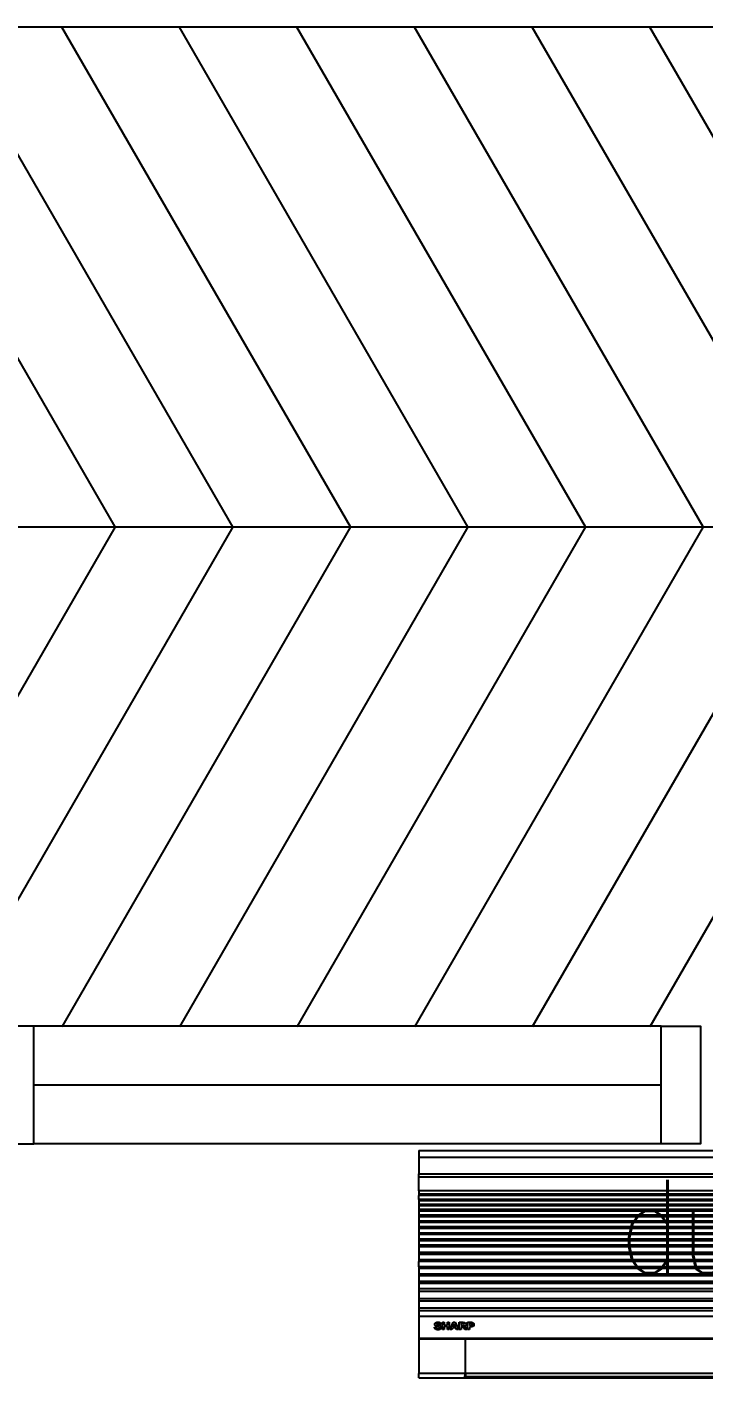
# Model space of a CAD drawing. Header units: inches. Extents: x -106706990 to 300603, y -86718466 to 1728185.
# Drawn here: x 57276 to 58140, y 40607 to 42329 of the extents above; entities that cross this region are included whole.
import ezdxf
from ezdxf.enums import TextEntityAlignment as Align

# ---------------------------------------------------------------- set-up
doc = ezdxf.new("R2010")
doc.units = ezdxf.units.IN
doc.header["$MEASUREMENT"] = 0
for name, color, linetype in [('A-PTILE', 8, 'Continuous'), ('A-RAIL', 2, 'Continuous'), ('A-ROOMSYM', 3, 'Continuous'), ('A-WIN', 9, 'Continuous'), ('Edges', 7, 'Continuous')]:
    doc.layers.add(name, color=color, linetype=linetype)
doc.styles.add('style1', font='romans.shx', dxfattribs={"height": 750})

# ---------------------------------------------------------------- blocks, each defined once
blk = doc.blocks.new('A$C04C40081')
at = {"layer": 'A-WIN', "color": 8}
for p, q in [((850, 150), (50, 150)), ((850, 75), (50, 75)), ((850, 0), (50, 0))]:
    blk.add_line(p, q, dxfattribs=at)
at = {"layer": 'A-WIN', "color": 8, "linetype": 'Continuous'}
for points in [[(50, 150), (0, 150), (0, 0), (50, 0)], [(850, 150), (900, 150), (900, 0), (850, 0)]]:
    blk.add_lwpolyline(points, close=True, dxfattribs=at)
blk = doc.blocks.new('air con')
at = {"layer": 'Edges'}
for p, q in [((71.4, 41.9), (152.4, 41.9)), ((71.4, 41.9), (71.4, 41.09)), ((71.4, 41.09), (152.4, 41.09)), ((71.4, 41.09), (71.4, 39.12)), ((71.4, 39.12), (152.4, 39.12)), ((71.4, 38.72), (71.4, 39.12)), ((152.4, 38.72), (71.4, 38.72)), ((71.4, 37.09), (71.4, 38.72)), ((71.4, 37.09), (71.4, 36.7)), ((152.4, 37.09), (71.4, 37.09)), ((152.4, 36.7), (71.4, 36.7)), ((71.4, 36.7), (71.4, 36.54)), ((152.4, 36.54), (71.4, 36.54)), ((71.4, 36.08), (71.4, 36.54)), ((152.4, 36.08), (71.4, 36.08)), ((71.4, 36.08), (71.4, 35.91)), ((152.4, 35.91), (71.4, 35.91)), ((71.4, 35.91), (71.4, 35.49)), ((71.4, 35.49), (71.4, 35.34)), ((152.4, 35.49), (71.4, 35.49)), ((152.4, 35.34), (71.4, 35.34)), ((71.4, 35.34), (71.4, 34.88)), ((152.4, 34.88), (71.4, 34.88)), ((71.4, 34.88), (71.4, 34.71)), ((152.4, 34.71), (71.4, 34.71)), ((71.4, 34.71), (71.4, 34.21)), ((152.4, 34.21), (71.4, 34.21)), ((71.4, 34.21), (71.4, 34.02)), ((71.4, 34.02), (71.4, 33.51)), ((152.4, 34.02), (71.4, 34.02)), ((152.4, 33.51), (71.4, 33.51)), ((71.4, 33.51), (71.4, 33.33)), ((152.4, 33.33), (71.4, 33.33)), ((71.4, 33.33), (71.4, 32.83)), ((152.4, 32.83), (71.4, 32.83)), ((71.4, 32.83), (71.4, 32.62)), ((152.4, 32.62), (71.4, 32.62)), ((71.4, 32.62), (71.4, 32.1)), ((152.4, 32.1), (71.4, 32.1)), ((71.4, 32.1), (71.4, 31.91)), ((152.4, 31.91), (71.4, 31.91)), ((71.4, 31.91), (71.4, 31.38)), ((152.4, 31.38), (71.4, 31.38)), ((71.4, 31.38), (71.4, 31.19)), ((152.4, 31.19), (71.4, 31.19)), ((71.4, 31.19), (71.4, 30.65)), ((152.4, 30.65), (71.4, 30.65)), ((71.4, 30.65), (71.4, 30.44)), ((152.4, 30.44), (71.4, 30.44)), ((71.4, 30.44), (71.4, 29.79)), ((152.4, 29.79), (71.4, 29.79)), ((71.4, 29.79), (71.4, 29.56)), ((71.4, 29.56), (71.4, 28.93)), ((152.4, 29.56), (71.4, 29.56)), ((152.4, 28.93), (71.4, 28.93)), ((71.4, 28.93), (71.4, 28.71)), ((152.4, 28.71), (71.4, 28.71)), ((71.4, 28.09), (71.4, 28.71)), ((152.4, 28.09), (71.4, 28.09)), ((71.4, 28.09), (71.4, 27.87)), ((71.4, 27.87), (71.4, 27.23)), ((152.4, 27.87), (71.4, 27.87)), ((152.4, 27.23), (71.4, 27.23)), ((71.4, 27.23), (71.4, 27.02)), ((71.4, 27.02), (71.4, 26.35)), ((152.4, 27.02), (71.4, 27.02)), ((152.4, 26.35), (71.4, 26.35)), ((71.4, 26.35), (71.4, 26.12)), ((152.4, 26.12), (71.4, 26.12)), ((71.4, 26.12), (71.4, 25.47)), ((152.4, 25.47), (71.4, 25.47)), ((71.4, 25.47), (71.4, 25.16)), ((152.4, 25.16), (71.4, 25.16)), ((71.4, 25.16), (71.4, 24.3)), ((152.4, 24.3), (71.4, 24.3)), ((71.4, 24.3), (71.4, 24)), ((152.4, 24), (71.4, 24)), ((71.4, 24), (71.4, 23.18)), ((71.4, 23.18), (71.4, 22.88)), ((152.4, 23.18), (71.4, 23.18)), ((152.4, 22.88), (71.4, 22.88)), ((71.4, 22.88), (71.4, 22.21)), ((152.4, 22.21), (71.4, 22.21)), ((71.4, 22.21), (71.4, 19.57)), ((73.25, 20.92), (73.44, 20.94)), ((73.26, 20.85), (73.25, 20.92)), ((73.29, 20.79), (73.26, 20.85)), ((73.28, 21.28), (73.29, 21.35)), ((73.29, 21.23), (73.28, 21.28)), ((73.29, 21.35), (73.33, 21.41)), ((73.31, 21.19), (73.29, 21.23)), ((73.33, 21.14), (73.31, 21.19)), ((73.33, 21.41), (73.38, 21.46)), ((73.37, 21.11), (73.33, 21.14)), ((73.41, 21.08), (73.37, 21.11)), ((73.38, 21.46), (73.45, 21.49)), ((73.46, 21.06), (73.41, 21.08)), ((73.44, 20.94), (73.47, 20.86)), ((73.45, 21.49), (73.54, 21.52)), ((73.6, 21.02), (73.46, 21.06)), ((73.48, 21.32), (73.47, 21.29)), ((73.47, 21.29), (73.48, 21.26)), ((73.47, 20.86), (73.51, 20.81)), ((73.5, 21.35), (73.48, 21.32)), ((73.48, 21.26), (73.5, 21.24)), ((73.56, 21.37), (73.5, 21.35)), ((73.5, 21.24), (73.57, 21.21)), ((73.54, 21.52), (73.64, 21.52)), ((73.64, 21.38), (73.56, 21.37)), ((73.57, 21.21), (73.68, 21.18)), ((73.76, 20.98), (73.6, 21.02)), ((73.64, 21.52), (73.73, 21.52)), ((73.71, 21.37), (73.64, 21.38)), ((73.68, 21.18), (73.81, 21.15)), ((73.77, 21.35), (73.71, 21.37)), ((73.73, 21.52), (73.8, 21.51)), ((73.8, 20.96), (73.76, 20.98)), ((73.8, 21.31), (73.77, 21.35)), ((73.8, 21.51), (73.87, 21.48)), ((73.82, 21.25), (73.8, 21.31)), ((73.83, 20.94), (73.8, 20.96)), ((73.8, 20.81), (73.84, 20.85)), ((73.81, 21.15), (73.9, 21.12)), ((74.02, 21.26), (73.82, 21.25)), ((73.84, 20.92), (73.83, 20.94)), ((73.85, 20.89), (73.84, 20.92)), ((73.84, 20.85), (73.85, 20.89)), ((73.87, 21.48), (73.92, 21.45)), ((73.9, 21.12), (73.96, 21.08)), ((73.92, 21.45), (73.96, 21.41)), ((73.96, 21.41), (73.99, 21.37)), ((73.96, 21.08), (74.01, 21.03)), ((73.99, 21.37), (74.01, 21.32)), ((74.01, 21.32), (74.02, 21.26)), ((74.01, 21.03), (74.04, 20.97)), ((74.04, 20.97), (74.05, 20.89)), ((74.05, 20.89), (74.04, 20.82)), ((74.21, 20.64), (74.21, 21.51)), ((74.21, 21.51), (74.41, 21.51)), ((74.41, 21.51), (74.41, 21.17)), ((74.41, 21.17), (74.8, 21.17)), ((74.8, 21.02), (74.41, 21.02)), ((74.41, 21.02), (74.41, 20.64)), ((74.8, 21.17), (74.8, 21.51)), ((74.8, 21.51), (75, 21.51)), ((74.8, 20.64), (74.8, 21.02)), ((75, 21.51), (75, 20.64)), ((75.11, 20.64), (75.49, 21.51)), ((75.59, 21.31), (75.46, 20.98)), ((75.46, 20.98), (75.73, 20.98)), ((75.49, 21.51), (75.7, 21.51)), ((75.73, 20.98), (75.59, 21.31)), ((75.7, 21.51), (76.09, 20.64)), ((76.2, 20.64), (76.2, 21.51)), ((76.2, 21.51), (76.62, 21.51)), ((76.55, 21.36), (76.4, 21.36)), ((76.4, 21.36), (76.4, 21.14)), ((76.4, 21.14), (76.54, 21.14)), ((76.44, 21), (76.4, 21)), ((76.4, 21), (76.4, 20.64)), ((76.5, 21), (76.44, 21)), ((76.54, 20.99), (76.5, 21)), ((76.54, 21.14), (76.66, 21.14)), ((76.57, 20.98), (76.54, 20.99)), ((76.7, 21.36), (76.55, 21.36)), ((76.6, 20.96), (76.57, 20.98)), ((76.7, 20.83), (76.6, 20.96)), ((76.62, 21.51), (76.75, 21.5)), ((76.66, 21.14), (76.72, 21.15)), ((76.74, 21.35), (76.7, 21.36)), ((76.72, 21.15), (76.75, 21.17)), ((76.77, 21.33), (76.74, 21.35)), ((76.8, 21.03), (76.74, 21.02)), ((76.74, 21.02), (76.8, 20.99)), ((76.75, 21.5), (76.85, 21.49)), ((76.75, 21.17), (76.78, 21.19)), ((76.79, 21.29), (76.77, 21.33)), ((76.78, 21.19), (76.79, 21.22)), ((76.8, 21.25), (76.79, 21.29)), ((76.79, 21.22), (76.8, 21.25)), ((76.86, 21.05), (76.8, 21.03)), ((76.8, 20.99), (76.85, 20.95)), ((76.85, 21.49), (76.91, 21.45)), ((76.85, 20.95), (76.9, 20.89)), ((76.9, 21.07), (76.86, 21.05)), ((76.94, 21.1), (76.9, 21.07)), ((76.9, 20.89), (76.96, 20.81)), ((76.91, 21.45), (76.96, 21.4)), ((76.97, 21.14), (76.94, 21.1)), ((76.96, 21.4), (76.99, 21.34)), ((76.99, 21.18), (76.97, 21.14)), ((76.99, 21.34), (77, 21.27)), ((77, 21.22), (76.99, 21.18)), ((77, 21.27), (77, 21.22)), ((77.19, 20.64), (77.19, 21.51)), ((77.19, 21.51), (77.51, 21.51)), ((77.39, 21.36), (77.39, 21.12)), ((77.48, 21.36), (77.39, 21.36)), ((77.39, 21.12), (77.5, 21.12)), ((77.52, 20.97), (77.39, 20.97)), ((77.39, 20.97), (77.39, 20.64)), ((77.63, 21.36), (77.48, 21.36)), ((77.5, 21.12), (77.59, 21.12)), ((77.51, 21.51), (77.66, 21.51)), ((77.64, 20.97), (77.52, 20.97)), ((77.59, 21.12), (77.65, 21.13)), ((77.67, 21.34), (77.63, 21.36)), ((77.72, 20.98), (77.64, 20.97)), ((77.65, 21.13), (77.69, 21.15)), ((77.66, 21.51), (77.74, 21.5)), ((77.71, 21.32), (77.67, 21.34)), ((77.69, 21.15), (77.72, 21.17)), ((77.73, 21.28), (77.71, 21.32)), ((77.72, 21.17), (77.73, 21.2)), ((77.78, 21), (77.72, 20.98)), ((77.74, 21.24), (77.73, 21.28)), ((77.73, 21.2), (77.74, 21.24)), ((77.74, 21.5), (77.82, 21.47)), ((77.83, 21.02), (77.78, 21)), ((77.82, 21.47), (77.89, 21.41)), ((77.87, 21.06), (77.83, 21.02)), ((77.91, 21.11), (77.87, 21.06)), ((77.89, 21.41), (77.91, 21.38)), ((77.91, 21.38), (77.93, 21.34)), ((77.93, 21.17), (77.91, 21.11)), ((77.93, 21.34), (77.94, 21.29)), ((77.94, 21.24), (77.93, 21.17)), ((77.94, 21.29), (77.94, 21.24)), ((152.4, 19.57), (71.4, 19.57)), ((71.4, 19.57), (71.4, 19.49)), ((152.4, 19.49), (71.4, 19.49)), ((71.4, 19.49), (71.4, 15.42)), ((73.32, 20.74), (73.29, 20.79)), ((73.37, 20.7), (73.32, 20.74)), ((73.42, 20.67), (73.37, 20.7)), ((73.49, 20.64), (73.42, 20.67)), ((73.57, 20.63), (73.49, 20.64)), ((73.51, 20.81), (73.57, 20.78)), ((73.57, 20.78), (73.66, 20.77)), ((73.65, 20.62), (73.57, 20.63)), ((73.77, 20.63), (73.65, 20.62)), ((73.66, 20.77), (73.74, 20.78)), ((73.74, 20.78), (73.8, 20.81)), ((73.87, 20.66), (73.77, 20.63)), ((73.94, 20.7), (73.87, 20.66)), ((74, 20.75), (73.94, 20.7)), ((74.04, 20.82), (74, 20.75)), ((74.41, 20.64), (74.21, 20.64)), ((75, 20.64), (74.8, 20.64)), ((75.32, 20.64), (75.11, 20.64)), ((75.4, 20.84), (75.32, 20.64)), ((75.79, 20.84), (75.4, 20.84)), ((75.88, 20.64), (75.79, 20.84)), ((76.09, 20.64), (75.88, 20.64)), ((76.4, 20.64), (76.2, 20.64)), ((76.85, 20.64), (76.7, 20.83)), ((77.08, 20.64), (76.85, 20.64)), ((76.92, 15.42), (76.92, 19.49)), ((76.96, 20.81), (77.08, 20.64)), ((77.39, 20.64), (77.19, 20.64)), ((76.92, 18.47), (76.92, 18.81)), ((76.92, 18.13), (76.92, 18.47)), ((76.92, 17.8), (76.92, 18.13)), ((76.92, 17.48), (76.92, 17.8)), ((76.92, 17.16), (76.92, 17.48)), ((76.92, 16.85), (76.92, 17.16)), ((76.92, 16.55), (76.92, 16.85)), ((76.92, 16.26), (76.92, 16.55)), ((76.92, 15.97), (76.92, 16.26)), ((76.86, 15.42), (71.4, 15.42)), ((71.4, 14.9), (71.4, 15.42)), ((71.4, 14.9), (152.4, 14.9)), ((76.92, 15.42), (76.86, 15.42)), ((76.86, 15.42), (76.86, 15.14)), ((76.92, 15.14), (76.86, 15.14)), ((76.86, 15.05), (76.86, 15.14)), ((76.92, 15.05), (76.86, 15.05)), ((76.92, 15.69), (76.92, 15.97)), ((76.92, 15.42), (76.92, 15.69)), ((76.92, 15.42), (76.92, 15.14)), ((146.42, 15.42), (76.92, 15.42)), ((76.92, 15.14), (76.92, 15.05)), ((146.42, 15.05), (76.92, 15.05)), ((76.92, 15.05), (76.92, 15.01)), ((146.42, 15.01), (76.92, 15.01))]:
    blk.add_line(p, q, dxfattribs=at)

msp = doc.modelspace()

# ---------------------------------------------------------------- linework, layer by layer
at = {"layer": 'A-PTILE', "color": 8}
for p, q in [((57388.8, 41691.9), (57020.7, 42329.4)), ((57538.8, 41691.9), (57170.7, 42329.4)), ((57688.8, 41691.9), (57320.7, 42329.4)), ((57838.8, 41691.9), (57470.7, 42329.4)), ((57988.8, 41691.9), (57620.7, 42329.4)), ((58138.8, 41691.9), (57770.7, 42329.4)), ((58288.8, 41691.9), (57920.7, 42329.4)), ((58438.8, 41691.9), (58070.7, 42329.4)), ((56338.8, 41691.9), (60838.8, 41691.9)), ((57388.8, 41691.9), (57020.7, 41054.4)), ((57538.8, 41691.9), (57170.7, 41054.4)), ((57688.8, 41691.9), (57320.7, 41054.4)), ((57838.8, 41691.9), (57470.7, 41054.4)), ((57988.8, 41691.9), (57620.7, 41054.4)), ((58138.8, 41691.9), (57770.7, 41054.4)), ((58288.8, 41691.9), (57920.7, 41054.4)), ((58438.8, 41691.9), (58070.7, 41054.4))]:
    msp.add_line(p, q, dxfattribs=at)
at = {"layer": 'A-RAIL', "color": 8}
msp.add_line((62788.8, 42329.4), (56338.8, 42329.4), dxfattribs=at)

# ---------------------------------------------------------------- block references
at = {"xscale": 10.74849191040555, "yscale": 10.74849191040555, "zscale": 10.74849191040555}
msp.add_blockref('air con', (57008.7, 40446.5), dxfattribs=at)
at = {"layer": 'A-WIN', "color": 8}
msp.add_blockref('A$C04C40081', (57235.2, 40905.1), dxfattribs=at)

# ---------------------------------------------------------------- texts
at = {"layer": 'A-ROOMSYM', "color": 8, "style": 'style1', "width": 0.8}
msp.add_text('2.5hp', height=118.99, rotation=180, dxfattribs=at).set_placement((58211.5, 40819.6), align=Align.CENTER)

doc.saveas('drawing.dxf')
